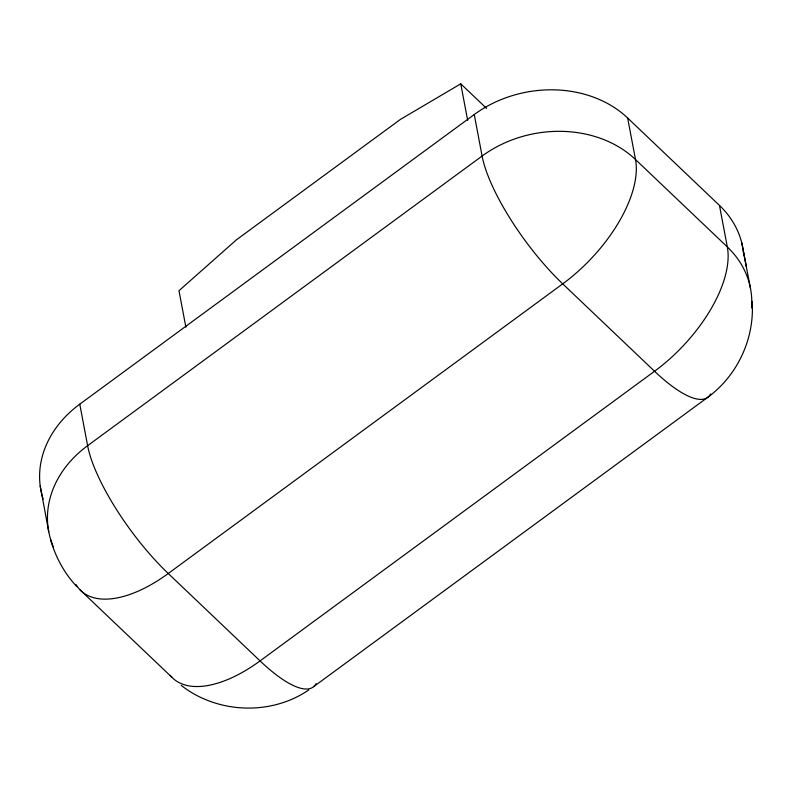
<?xml version="1.0" encoding="UTF-8"?>
<svg xmlns="http://www.w3.org/2000/svg" width="792" height="792" viewBox="0 0 792 792"><rect width="100%" height="100%" fill="white"/><g stroke="black" fill="none" stroke-linecap="round" stroke-linejoin="round"><path stroke-width="1.19" d="M43.164 499.059A109.662 89.506 -10.7 0 1 79.774 404.168L474.26 114.533A109.662 89.506 -10.7 0 1 627.65 118.018L719.473 205.415A109.662 89.506 -10.7 0 1 743.728 254.846M313.701 686.624L708.197 396.99C737.738 375.161 754.875 337.986 752.113 301.346M308.821 689.911C270.993 715.879 217.216 713.681 181.229 685.397M486.605 108.425L460.756 83.823L400.376 119.434L236.462 239.778L178.982 290.704L185.873 327.175M80.22 590.03L172.042 677.427M76.953 586.704C64.35 573.408 55.42 556.885 50.47 539.303M743.371 251.401L750.489 288.407M741.659 242.461L746.519 267.359M719.473 205.415L727.313 246.926A109.662 89.506 -10.7 0 1 751.598 307.959M627.65 118.018L635.501 159.529L727.313 246.926A109.662 54.658 -46.4 0 1 654.548 371.26L260.053 660.904A109.662 54.658 -46.4 0 1 170.26 675.437M474.26 114.533L482.1 156.044A109.662 32.066 53.7 0 0 562.726 283.863L654.548 371.26A109.662 32.066 53.7 0 0 710.622 393.941M460.756 83.823L467.646 120.285M79.774 404.168L87.615 445.678A109.662 32.066 53.7 0 0 168.241 573.497L260.053 660.904A109.662 32.066 53.7 0 0 316.127 683.585M40.194 485.793L48.758 531.818M53.371 546.856A109.662 89.506 -10.7 0 1 87.615 445.678L482.1 156.044A109.662 89.506 -10.7 0 1 635.501 159.529A109.662 54.658 -46.4 0 1 562.726 283.863L168.241 573.497A109.662 54.658 -46.4 0 1 76.022 584.536"/></g></svg>
